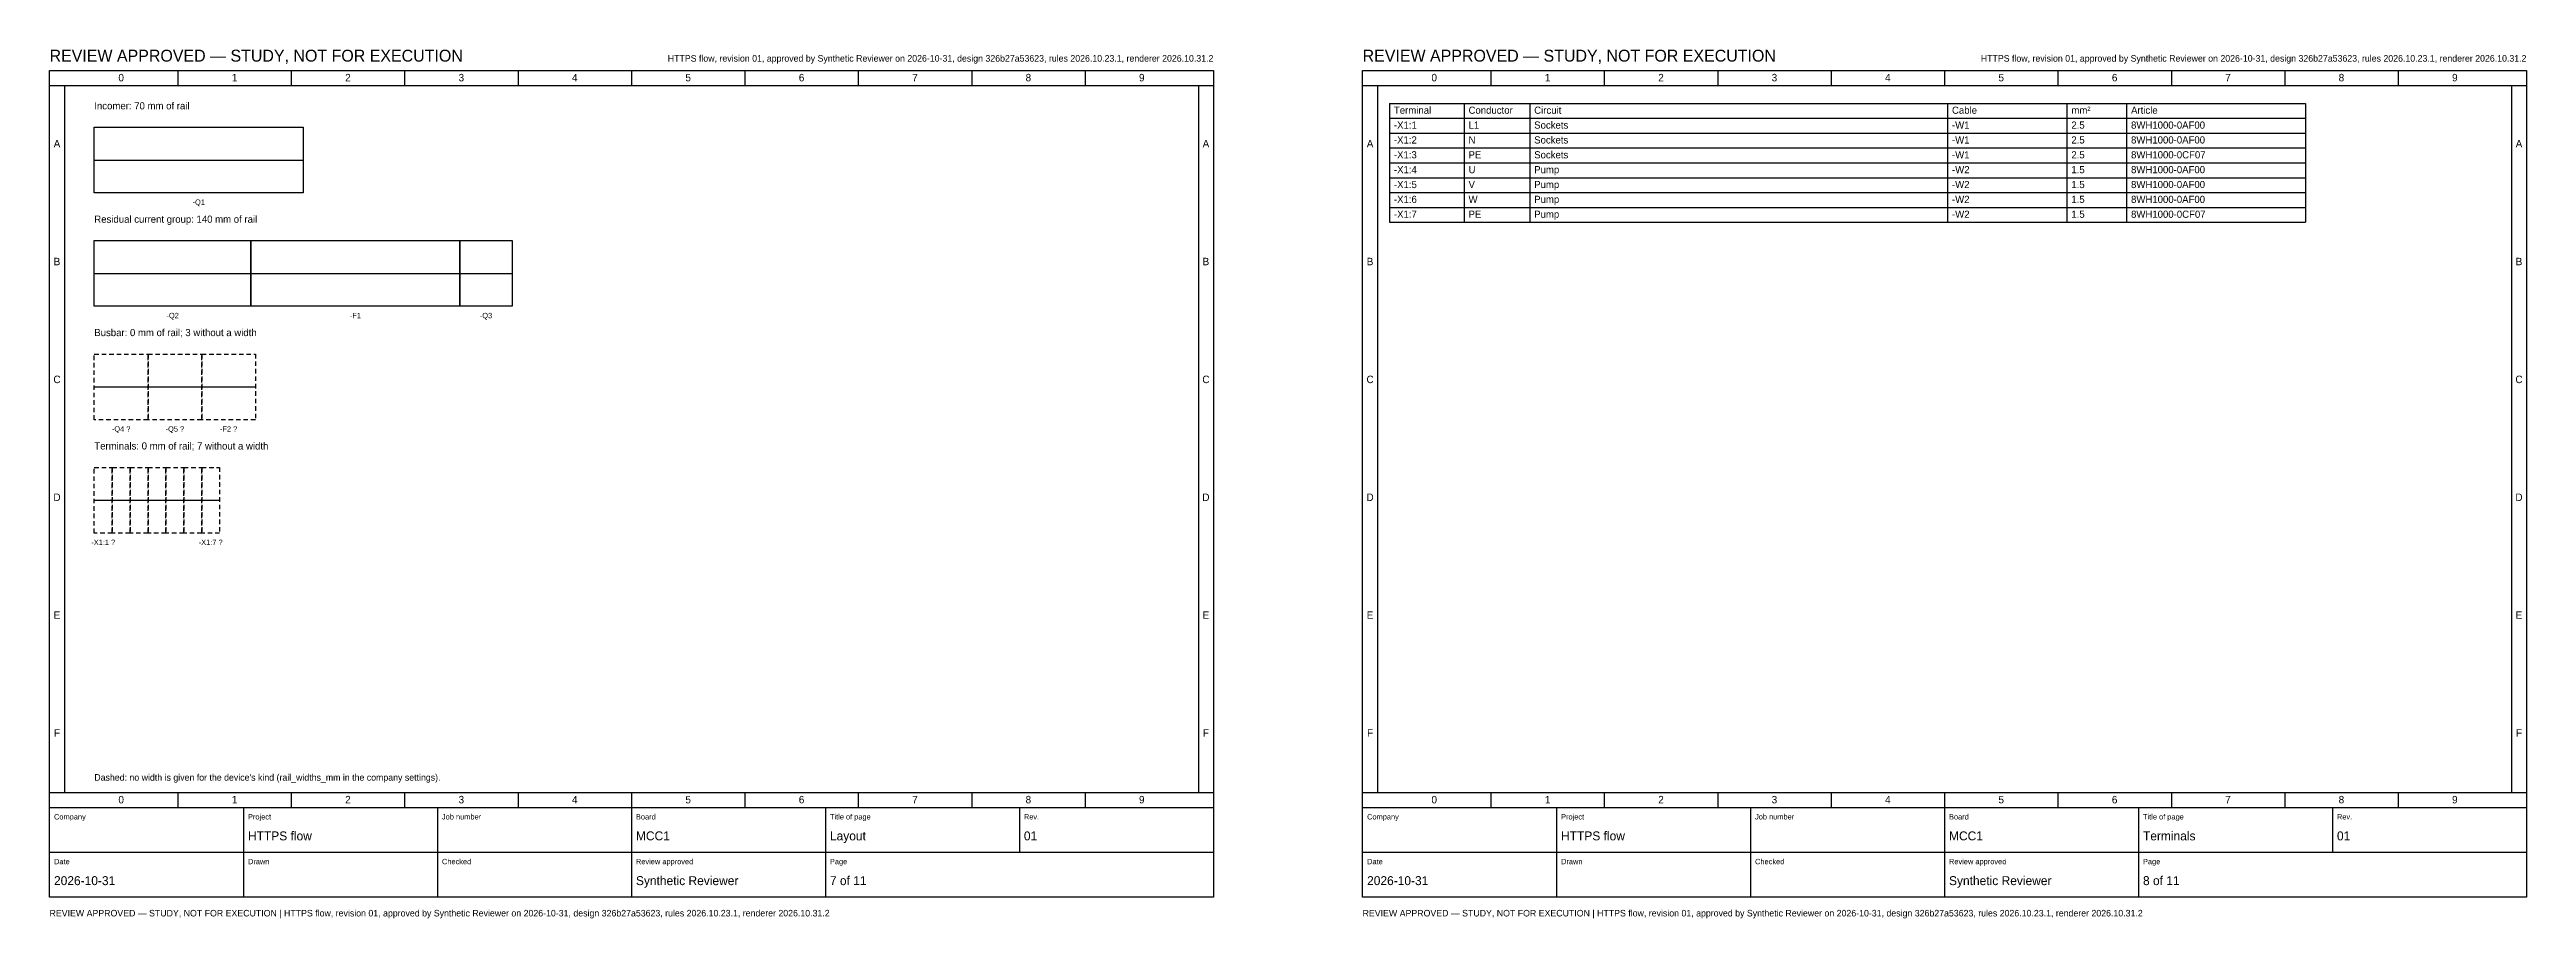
# Model space of a CAD drawing. Header units: millimetres. Extents: x 20 to 4810, y 3 to 294.
# Drawn here: x 2660 to 3490, y 3 to 294 of the extents above; entities that cross this region are included whole.
import ezdxf
from ezdxf.enums import TextEntityAlignment as Align

# ---------------------------------------------------------------- set-up
doc = ezdxf.new("R2010")
doc.units = ezdxf.units.MM
doc.linetypes.add('DASHED', pattern=[2.5, 1.5, -1])
for name, color, linetype in [('DASHED', 8, 'DASHED'), ('FRAME', 7, 'CONTINUOUS'), ('SYMBOLS', 7, 'CONTINUOUS'), ('TEXT', 7, 'CONTINUOUS')]:
    doc.layers.add(name, color=color, linetype=linetype)

msp = doc.modelspace()

# ---------------------------------------------------------------- linework, layer by layer
at = {"layer": 'DASHED'}
for points in [[(2675, 192), (2693, 192), (2693, 170), (2675, 170)], [(2693, 192), (2711, 192), (2711, 170), (2693, 170)], [(2711, 192), (2729, 192), (2729, 170), (2711, 170)], [(2675, 154), (2681, 154), (2681, 132), (2675, 132)], [(2681, 154), (2687, 154), (2687, 132), (2681, 132)], [(2687, 154), (2693, 154), (2693, 132), (2687, 132)], [(2693, 154), (2699, 154), (2699, 132), (2693, 132)], [(2699, 154), (2705, 154), (2705, 132), (2699, 132)], [(2705, 154), (2711, 154), (2711, 132), (2705, 132)], [(2711, 154), (2717, 154), (2717, 132), (2711, 132)]]:
    msp.add_lwpolyline(points, close=True, dxfattribs=at)
at = {"layer": 'FRAME'}
for points in [[(2660, 287), (3050, 287), (3050, 10), (2660, 10)], [(3100, 287), (3490, 287), (3490, 10), (3100, 10)], [(2675, 268), (2745, 268), (2745, 246), (2675, 246)], [(2675, 230), (2727.5, 230), (2727.5, 208), (2675, 208)], [(2727.5, 230), (2797.5, 230), (2797.5, 208), (2727.5, 208)], [(2797.5, 230), (2815, 230), (2815, 208), (2797.5, 208)]]:
    msp.add_lwpolyline(points, close=True, dxfattribs=at)
at = {"layer": 'SYMBOLS'}
for p, q in [((2703, 287), (2703, 282)), ((2741, 287), (2741, 282)), ((2779, 287), (2779, 282)), ((2817, 287), (2817, 282)), ((2855, 287), (2855, 282)), ((2893, 287), (2893, 282)), ((2931, 287), (2931, 282)), ((2969, 287), (2969, 282)), ((3007, 287), (3007, 282)), ((3143, 287), (3143, 282)), ((3181, 287), (3181, 282)), ((3219, 287), (3219, 282)), ((3257, 287), (3257, 282)), ((3295, 287), (3295, 282)), ((3333, 287), (3333, 282)), ((3371, 287), (3371, 282)), ((3409, 287), (3409, 282)), ((3447, 287), (3447, 282)), ((2660, 282), (3050, 282)), ((2665, 282), (2665, 45)), ((3045, 282), (3045, 45)), ((3100, 282), (3490, 282)), ((3105, 282), (3105, 45)), ((3109, 276), (3416, 276)), ((3109, 276), (3109, 236.16)), ((3134, 276), (3134, 236.16)), ((3156, 276), (3156, 236.16)), ((3296, 276), (3296, 236.16)), ((3336, 276), (3336, 236.16)), ((3356, 276), (3356, 236.16)), ((3416, 276), (3416, 236.16)), ((3485, 282), (3485, 45)), ((3109, 271.02), (3416, 271.02)), ((3109, 266.04), (3416, 266.04)), ((3109, 261.06), (3416, 261.06)), ((2675, 257), (2745, 257)), ((3109, 256.08), (3416, 256.08)), ((3109, 251.1), (3416, 251.1)), ((3109, 246.12), (3416, 246.12)), ((3109, 241.14), (3416, 241.14)), ((3109, 236.16), (3416, 236.16)), ((2675, 219), (2815, 219)), ((2675, 181), (2729, 181)), ((2675, 143), (2717, 143)), ((2660, 45), (3050, 45)), ((2703, 45), (2703, 40)), ((2741, 45), (2741, 40)), ((2779, 45), (2779, 40)), ((2817, 45), (2817, 40)), ((2855, 45), (2855, 40)), ((2893, 45), (2893, 40)), ((2931, 45), (2931, 40)), ((2969, 45), (2969, 40)), ((3007, 45), (3007, 40)), ((3100, 45), (3490, 45)), ((3143, 45), (3143, 40)), ((3181, 45), (3181, 40)), ((3219, 45), (3219, 40)), ((3257, 45), (3257, 40)), ((3295, 45), (3295, 40)), ((3333, 45), (3333, 40)), ((3371, 45), (3371, 40)), ((3409, 45), (3409, 40)), ((3447, 45), (3447, 40)), ((2660, 40), (3050, 40)), ((2725, 40), (2725, 25)), ((2790, 40), (2790, 25)), ((2855, 40), (2855, 25)), ((2920, 40), (2920, 25)), ((2985, 40), (2985, 25)), ((3100, 40), (3490, 40)), ((3165, 40), (3165, 25)), ((3230, 40), (3230, 25)), ((3295, 40), (3295, 25)), ((3360, 40), (3360, 25)), ((3425, 40), (3425, 25)), ((2660, 25), (3050, 25)), ((2725, 25), (2725, 10)), ((2790, 25), (2790, 10)), ((2855, 25), (2855, 10)), ((2920, 25), (2920, 10)), ((3100, 25), (3490, 25)), ((3165, 25), (3165, 10)), ((3230, 25), (3230, 10)), ((3295, 25), (3295, 10)), ((3360, 25), (3360, 10))]:
    msp.add_line(p, q, dxfattribs=at)

# ---------------------------------------------------------------- texts
at = {"layer": 'TEXT'}
for s, height, p in [('REVIEW APPROVED — STUDY, NOT FOR EXECUTION', 4, (2660, 290)), ('REVIEW APPROVED — STUDY, NOT FOR EXECUTION', 4, (3100, 290)), ('Incomer: 70 mm of rail', 2.4, (2675, 274)), ('Terminal', 2.4, (3110.5, 272.52)), ('Conductor', 2.4, (3135.5, 272.52)), ('Circuit', 2.4, (3157.5, 272.52)), ('Cable', 2.4, (3297.5, 272.52)), ('mm²', 2.4, (3337.5, 272.52)), ('Article', 2.4, (3357.5, 272.52)), ('-X1:1', 2.4, (3110.5, 267.54)), ('L1', 2.4, (3135.5, 267.54)), ('Sockets', 2.4, (3157.5, 267.54)), ('-W1', 2.4, (3297.5, 267.54)), ('2.5', 2.4, (3337.5, 267.54)), ('8WH1000-0AF00', 2.4, (3357.5, 267.54)), ('-X1:2', 2.4, (3110.5, 262.56)), ('-X1:3', 2.4, (3110.5, 257.58)), ('N', 2.4, (3135.5, 262.56)), ('PE', 2.4, (3135.5, 257.58)), ('Sockets', 2.4, (3157.5, 262.56)), ('Sockets', 2.4, (3157.5, 257.58)), ('-W1', 2.4, (3297.5, 262.56)), ('-W1', 2.4, (3297.5, 257.58)), ('2.5', 2.4, (3337.5, 262.56)), ('2.5', 2.4, (3337.5, 257.58)), ('8WH1000-0AF00', 2.4, (3357.5, 262.56)), ('8WH1000-0CF07', 2.4, (3357.5, 257.58)), ('-X1:4', 2.4, (3110.5, 252.6)), ('-X1:5', 2.4, (3110.5, 247.62)), ('V', 2.4, (3135.5, 247.62)), ('U', 2.4, (3135.5, 252.6)), ('Pump', 2.4, (3157.5, 252.6)), ('Pump', 2.4, (3157.5, 247.62)), ('-W2', 2.4, (3297.5, 252.6)), ('-W2', 2.4, (3297.5, 247.62)), ('1.5', 2.4, (3337.5, 252.6)), ('1.5', 2.4, (3337.5, 247.62)), ('8WH1000-0AF00', 2.4, (3357.5, 252.6)), ('8WH1000-0AF00', 2.4, (3357.5, 247.62)), ('-X1:6', 2.4, (3110.5, 242.64)), ('W', 2.4, (3135.5, 242.64)), ('Pump', 2.4, (3157.5, 242.64)), ('-W2', 2.4, (3297.5, 242.64)), ('1.5', 2.4, (3337.5, 242.64)), ('8WH1000-0AF00', 2.4, (3357.5, 242.64)), ('Residual current group: 140 mm of rail', 2.4, (2675, 236)), ('-X1:7', 2.4, (3110.5, 237.66)), ('PE', 2.4, (3135.5, 237.66)), ('Pump', 2.4, (3157.5, 237.66)), ('-W2', 2.4, (3297.5, 237.66)), ('1.5', 2.4, (3337.5, 237.66)), ('8WH1000-0CF07', 2.4, (3357.5, 237.66)), ('Busbar: 0 mm of rail; 3 without a width', 2.4, (2675, 198)), ('Terminals: 0 mm of rail; 7 without a width', 2.4, (2675, 160)), ("Dashed: no width is given for the device's kind (rail_widths_mm in the company settings).", 2.2, (2675, 49)), ('Company', 1.8, (2661.5, 36)), ('Project', 1.8, (2726.5, 36)), ('Job number', 1.8, (2791.5, 36)), ('Board', 1.8, (2856.5, 36)), ('Title of page', 1.8, (2921.5, 36)), ('Rev.', 1.8, (2986.5, 36)), ('Company', 1.8, (3101.5, 36)), ('Project', 1.8, (3166.5, 36)), ('Job number', 1.8, (3231.5, 36)), ('Board', 1.8, (3296.5, 36)), ('Title of page', 1.8, (3361.5, 36)), ('Rev.', 1.8, (3426.5, 36)), ('HTTPS flow', 3, (2726.5, 29)), ('MCC1', 3, (2856.5, 29)), ('Layout', 3, (2921.5, 29)), ('01', 3, (2986.5, 29)), ('HTTPS flow', 3, (3166.5, 29)), ('MCC1', 3, (3296.5, 29)), ('Terminals', 3, (3361.5, 29)), ('01', 3, (3426.5, 29)), ('Date', 1.8, (2661.5, 21)), ('2026-10-31', 3, (2661.5, 14)), ('Drawn', 1.8, (2726.5, 21)), ('Checked', 1.8, (2791.5, 21)), ('Synthetic Reviewer', 3, (2856.5, 14)), ('Review approved', 1.8, (2856.5, 21)), ('Page', 1.8, (2921.5, 21)), ('7 of 11', 3, (2921.5, 14)), ('Date', 1.8, (3101.5, 21)), ('2026-10-31', 3, (3101.5, 14)), ('Drawn', 1.8, (3166.5, 21)), ('Checked', 1.8, (3231.5, 21)), ('Synthetic Reviewer', 3, (3296.5, 14)), ('Review approved', 1.8, (3296.5, 21)), ('8 of 11', 3, (3361.5, 14)), ('Page', 1.8, (3361.5, 21)), ('REVIEW APPROVED — STUDY, NOT FOR EXECUTION | HTTPS flow, revision 01, approved by Synthetic Reviewer on 2026-10-31, design 326b27a53623, rules 2026.10.23.1, renderer 2026.10.31.2', 2.2, (2660, 3.5)), ('REVIEW APPROVED — STUDY, NOT FOR EXECUTION | HTTPS flow, revision 01, approved by Synthetic Reviewer on 2026-10-31, design 326b27a53623, rules 2026.10.23.1, renderer 2026.10.31.2', 2.2, (3100, 3.5))]:
    msp.add_text(s, height=height, dxfattribs=at).set_placement(p)
for p in [(3050, 290), (3490, 290)]:
    msp.add_text('HTTPS flow, revision 01, approved by Synthetic Reviewer on 2026-10-31, design 326b27a53623, rules 2026.10.23.1, renderer 2026.10.31.2', height=2.2, dxfattribs=at).set_placement(p, align=Align.RIGHT)
for s, height, p in [('0', 2.5, (2684, 283.4)), ('1', 2.5, (2722, 283.4)), ('2', 2.5, (2760, 283.4)), ('3', 2.5, (2798, 283.4)), ('4', 2.5, (2836, 283.4)), ('5', 2.5, (2874, 283.4)), ('6', 2.5, (2912, 283.4)), ('7', 2.5, (2950, 283.4)), ('8', 2.5, (2988, 283.4)), ('9', 2.5, (3026, 283.4)), ('0', 2.5, (3124, 283.4)), ('1', 2.5, (3162, 283.4)), ('2', 2.5, (3200, 283.4)), ('3', 2.5, (3238, 283.4)), ('4', 2.5, (3276, 283.4)), ('5', 2.5, (3314, 283.4)), ('6', 2.5, (3352, 283.4)), ('7', 2.5, (3390, 283.4)), ('8', 2.5, (3428, 283.4)), ('9', 2.5, (3466, 283.4)), ('A', 2.5, (2662.5, 261.25)), ('A', 2.5, (3047.5, 261.25)), ('A', 2.5, (3102.5, 261.25)), ('A', 2.5, (3487.5, 261.25)), ('-Q1', 1.8, (2710, 242)), ('B', 2.5, (2662.5, 221.75)), ('B', 2.5, (3047.5, 221.75)), ('B', 2.5, (3102.5, 221.75)), ('B', 2.5, (3487.5, 221.75)), ('-Q2', 1.8, (2701.25, 204)), ('-F1', 1.8, (2762.5, 204)), ('-Q3', 1.8, (2806.25, 204)), ('C', 2.5, (2662.5, 182.25)), ('C', 2.5, (3047.5, 182.25)), ('C', 2.5, (3102.5, 182.25)), ('C', 2.5, (3487.5, 182.25)), ('-Q4 ?', 1.8, (2684, 166)), ('-Q5 ?', 1.8, (2702, 166)), ('-F2 ?', 1.8, (2720, 166)), ('D', 2.5, (2662.5, 142.75)), ('D', 2.5, (3047.5, 142.75)), ('D', 2.5, (3102.5, 142.75)), ('D', 2.5, (3487.5, 142.75)), ('-X1:1 ?', 1.8, (2678, 128)), ('-X1:7 ?', 1.8, (2714, 128)), ('E', 2.5, (2662.5, 103.25)), ('E', 2.5, (3047.5, 103.25)), ('E', 2.5, (3102.5, 103.25)), ('E', 2.5, (3487.5, 103.25)), ('F', 2.5, (2662.5, 63.75)), ('F', 2.5, (3047.5, 63.75)), ('F', 2.5, (3102.5, 63.75)), ('F', 2.5, (3487.5, 63.75)), ('0', 2.5, (2684, 41.4)), ('1', 2.5, (2722, 41.4)), ('2', 2.5, (2760, 41.4)), ('3', 2.5, (2798, 41.4)), ('4', 2.5, (2836, 41.4)), ('5', 2.5, (2874, 41.4)), ('6', 2.5, (2912, 41.4)), ('7', 2.5, (2950, 41.4)), ('8', 2.5, (2988, 41.4)), ('9', 2.5, (3026, 41.4)), ('0', 2.5, (3124, 41.4)), ('1', 2.5, (3162, 41.4)), ('2', 2.5, (3200, 41.4)), ('3', 2.5, (3238, 41.4)), ('4', 2.5, (3276, 41.4)), ('5', 2.5, (3314, 41.4)), ('6', 2.5, (3352, 41.4)), ('7', 2.5, (3390, 41.4)), ('8', 2.5, (3428, 41.4)), ('9', 2.5, (3466, 41.4))]:
    msp.add_text(s, height=height, dxfattribs=at).set_placement(p, align=Align.CENTER)

doc.saveas('drawing.dxf')
